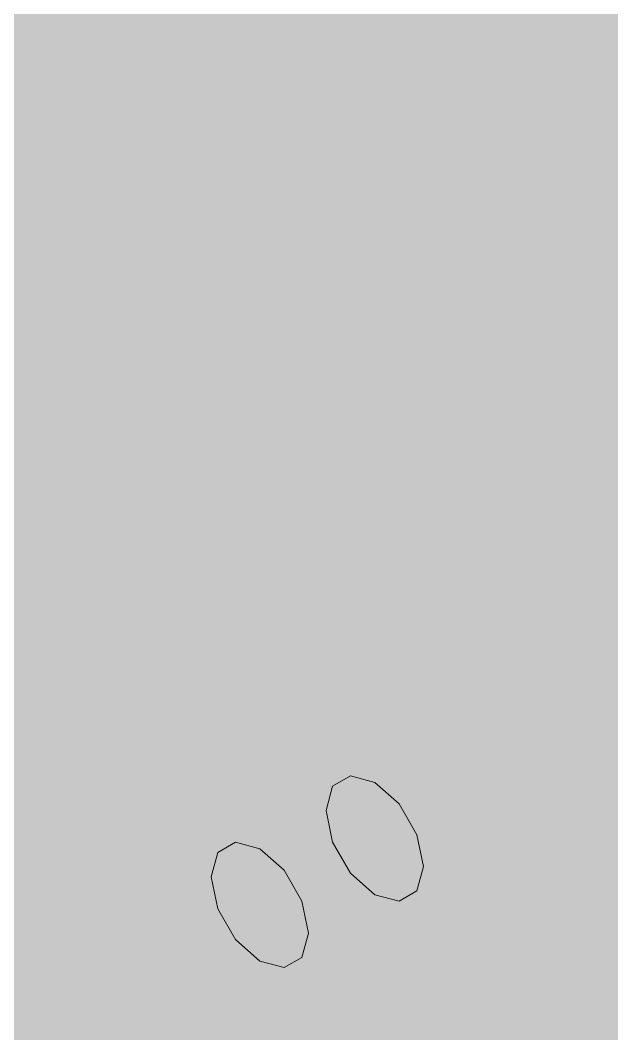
# Model space of a CAD drawing. Header units: metres. Extents: x 349122 to 349453, y 9281252 to 9281971.
# Drawn here: x 349264.3529 to 349264.4866, y 9281653.6829 to 9281653.9119 of the extents above; entities that cross this region are included whole.
import ezdxf

# ---------------------------------------------------------------- set-up
doc = ezdxf.new("R2010")
doc.units = ezdxf.units.M
doc.header["$LTSCALE"] = 0.25
doc.layers.add('ISO-3D', color=7, linetype='CONTINUOUS', lineweight=13)
doc.layers.add('ISO-3D-ARISTAS', color=250, linetype='CONTINUOUS', lineweight=13)

msp = doc.modelspace()

# ---------------------------------------------------------------- linework, layer by layer
at = {"layer": 'ISO-3D', "true_color": 0x8e8d88}
for points in [[(349264.37602, 9281653.91629), (349264.36309, 9281653.90883), (349264.37602, 9281653.93093), (349264.36309, 9281653.92346)], [(349264.40187, 9281653.91659), (349264.38895, 9281653.90912), (349264.40187, 9281653.93122), (349264.38895, 9281653.92376)], [(349264.42773, 9281653.91688), (349264.4148, 9281653.90941), (349264.42773, 9281653.93151), (349264.4148, 9281653.92405)], [(349264.45358, 9281653.91717), (349264.44066, 9281653.90971), (349264.45358, 9281653.9318), (349264.44066, 9281653.92434)], [(349264.47944, 9281653.91746), (349264.46651, 9281653.91), (349264.47944, 9281653.9321), (349264.46651, 9281653.92463)], [(349264.36309, 9281653.90883), (349264.35017, 9281653.90137), (349264.36309, 9281653.92346), (349264.35017, 9281653.916)], [(349264.38895, 9281653.90912), (349264.37602, 9281653.90166), (349264.38895, 9281653.92376), (349264.37602, 9281653.91629)], [(349264.4148, 9281653.90941), (349264.40187, 9281653.90195), (349264.4148, 9281653.92405), (349264.40187, 9281653.91659)], [(349264.44066, 9281653.90971), (349264.42773, 9281653.90224), (349264.44066, 9281653.92434), (349264.42773, 9281653.91688)], [(349264.46651, 9281653.91), (349264.45358, 9281653.90254), (349264.46651, 9281653.92463), (349264.45358, 9281653.91717)], [(349264.49236, 9281653.91029), (349264.47944, 9281653.90283), (349264.49236, 9281653.92493), (349264.47944, 9281653.91746)], [(349264.40187, 9281653.90195), (349264.38895, 9281653.89449), (349264.40187, 9281653.91659), (349264.38895, 9281653.90912)], [(349264.42773, 9281653.90224), (349264.4148, 9281653.89478), (349264.42773, 9281653.91688), (349264.4148, 9281653.90941)], [(349264.45358, 9281653.90254), (349264.44066, 9281653.89507), (349264.45358, 9281653.91717), (349264.44066, 9281653.90971)], [(349264.47944, 9281653.90283), (349264.46651, 9281653.89537), (349264.47944, 9281653.91746), (349264.46651, 9281653.91)], [(349264.37602, 9281653.90166), (349264.36309, 9281653.8942), (349264.37602, 9281653.91629), (349264.36309, 9281653.90883)], [(349264.44066, 9281653.89507), (349264.42773, 9281653.88761), (349264.44066, 9281653.90971), (349264.42773, 9281653.90224)], [(349264.46651, 9281653.89537), (349264.45358, 9281653.8879), (349264.46651, 9281653.91), (349264.45358, 9281653.90254)], [(349264.49236, 9281653.89566), (349264.47944, 9281653.8882), (349264.49236, 9281653.91029), (349264.47944, 9281653.90283)], [(349264.36309, 9281653.8942), (349264.35017, 9281653.88673), (349264.36309, 9281653.90883), (349264.35017, 9281653.90137)], [(349264.38895, 9281653.89449), (349264.37602, 9281653.88702), (349264.38895, 9281653.90912), (349264.37602, 9281653.90166)], [(349264.4148, 9281653.89478), (349264.40187, 9281653.88732), (349264.4148, 9281653.90941), (349264.40187, 9281653.90195)], [(349264.47944, 9281653.8882), (349264.46651, 9281653.88073), (349264.47944, 9281653.90283), (349264.46651, 9281653.89537)], [(349264.37602, 9281653.88702), (349264.36309, 9281653.87956), (349264.37602, 9281653.90166), (349264.36309, 9281653.8942)], [(349264.40187, 9281653.88732), (349264.38895, 9281653.87985), (349264.40187, 9281653.90195), (349264.38895, 9281653.89449)], [(349264.42773, 9281653.88761), (349264.4148, 9281653.88015), (349264.42773, 9281653.90224), (349264.4148, 9281653.89478)], [(349264.45358, 9281653.8879), (349264.44066, 9281653.88044), (349264.45358, 9281653.90254), (349264.44066, 9281653.89507)], [(349264.36309, 9281653.87956), (349264.35017, 9281653.8721), (349264.36309, 9281653.8942), (349264.35017, 9281653.88673)], [(349264.38895, 9281653.87985), (349264.37602, 9281653.87239), (349264.38895, 9281653.89449), (349264.37602, 9281653.88702)], [(349264.4148, 9281653.88015), (349264.40187, 9281653.87268), (349264.4148, 9281653.89478), (349264.40187, 9281653.88732)], [(349264.44066, 9281653.88044), (349264.42773, 9281653.87298), (349264.44066, 9281653.89507), (349264.42773, 9281653.88761)], [(349264.46651, 9281653.88073), (349264.45358, 9281653.87327), (349264.46651, 9281653.89537), (349264.45358, 9281653.8879)], [(349264.49236, 9281653.88102), (349264.47944, 9281653.87356), (349264.49236, 9281653.89566), (349264.47944, 9281653.8882)], [(349264.37602, 9281653.87239), (349264.36309, 9281653.86493), (349264.37602, 9281653.88702), (349264.36309, 9281653.87956)], [(349264.40187, 9281653.87268), (349264.38895, 9281653.86522), (349264.40187, 9281653.88732), (349264.38895, 9281653.87985)], [(349264.42773, 9281653.87298), (349264.4148, 9281653.86551), (349264.42773, 9281653.88761), (349264.4148, 9281653.88015)], [(349264.45358, 9281653.87327), (349264.44066, 9281653.8658), (349264.45358, 9281653.8879), (349264.44066, 9281653.88044)], [(349264.47944, 9281653.87356), (349264.46651, 9281653.8661), (349264.47944, 9281653.8882), (349264.46651, 9281653.88073)], [(349264.38895, 9281653.86522), (349264.37602, 9281653.85776), (349264.38895, 9281653.87985), (349264.37602, 9281653.87239)], [(349264.4148, 9281653.86551), (349264.40187, 9281653.85805), (349264.4148, 9281653.88015), (349264.40187, 9281653.87268)], [(349264.44066, 9281653.8658), (349264.42773, 9281653.85834), (349264.44066, 9281653.88044), (349264.42773, 9281653.87298)], [(349264.46651, 9281653.8661), (349264.45358, 9281653.85863), (349264.46651, 9281653.88073), (349264.45358, 9281653.87327)], [(349264.49236, 9281653.86639), (349264.47944, 9281653.85893), (349264.49236, 9281653.88102), (349264.47944, 9281653.87356)], [(349264.36309, 9281653.86493), (349264.35017, 9281653.85746), (349264.36309, 9281653.87956), (349264.35017, 9281653.8721)], [(349264.42773, 9281653.85834), (349264.4148, 9281653.85088), (349264.42773, 9281653.87298), (349264.4148, 9281653.86551)], [(349264.45358, 9281653.85863), (349264.44066, 9281653.85117), (349264.45358, 9281653.87327), (349264.44066, 9281653.8658)], [(349264.47944, 9281653.85893), (349264.46651, 9281653.85146), (349264.47944, 9281653.87356), (349264.46651, 9281653.8661)], [(349264.37602, 9281653.85776), (349264.36309, 9281653.85029), (349264.37602, 9281653.87239), (349264.36309, 9281653.86493)], [(349264.40187, 9281653.85805), (349264.38895, 9281653.85059), (349264.40187, 9281653.87268), (349264.38895, 9281653.86522)], [(349264.46651, 9281653.85146), (349264.45358, 9281653.844), (349264.46651, 9281653.8661), (349264.45358, 9281653.85863)], [(349264.49236, 9281653.85176), (349264.47944, 9281653.84429), (349264.49236, 9281653.86639), (349264.47944, 9281653.85893)], [(349264.36309, 9281653.85029), (349264.35017, 9281653.84283), (349264.36309, 9281653.86493), (349264.35017, 9281653.85746)], [(349264.38895, 9281653.85059), (349264.37602, 9281653.84312), (349264.38895, 9281653.86522), (349264.37602, 9281653.85776)], [(349264.4148, 9281653.85088), (349264.40187, 9281653.84341), (349264.4148, 9281653.86551), (349264.40187, 9281653.85805)], [(349264.44066, 9281653.85117), (349264.42773, 9281653.84371), (349264.44066, 9281653.8658), (349264.42773, 9281653.85834)], [(349264.37602, 9281653.84312), (349264.36309, 9281653.83566), (349264.37602, 9281653.85776), (349264.36309, 9281653.85029)], [(349264.40187, 9281653.84341), (349264.38895, 9281653.83595), (349264.40187, 9281653.85805), (349264.38895, 9281653.85059)], [(349264.42773, 9281653.84371), (349264.4148, 9281653.83624), (349264.42773, 9281653.85834), (349264.4148, 9281653.85088)], [(349264.45358, 9281653.844), (349264.44066, 9281653.83654), (349264.45358, 9281653.85863), (349264.44066, 9281653.85117)], [(349264.47944, 9281653.84429), (349264.46651, 9281653.83683), (349264.47944, 9281653.85893), (349264.46651, 9281653.85146)], [(349264.36309, 9281653.83566), (349264.35017, 9281653.8282), (349264.36309, 9281653.85029), (349264.35017, 9281653.84283)], [(349264.38895, 9281653.83595), (349264.37602, 9281653.82849), (349264.38895, 9281653.85059), (349264.37602, 9281653.84312)], [(349264.4148, 9281653.83624), (349264.40187, 9281653.82878), (349264.4148, 9281653.85088), (349264.40187, 9281653.84341)], [(349264.44066, 9281653.83654), (349264.42773, 9281653.82907), (349264.44066, 9281653.85117), (349264.42773, 9281653.84371)], [(349264.46651, 9281653.83683), (349264.45358, 9281653.82937), (349264.46651, 9281653.85146), (349264.45358, 9281653.844)], [(349264.49236, 9281653.83712), (349264.47944, 9281653.82966), (349264.49236, 9281653.85176), (349264.47944, 9281653.84429)], [(349264.37602, 9281653.82849), (349264.36309, 9281653.82102), (349264.37602, 9281653.84312), (349264.36309, 9281653.83566)], [(349264.40187, 9281653.82878), (349264.38895, 9281653.82132), (349264.40187, 9281653.84341), (349264.38895, 9281653.83595)], [(349264.42773, 9281653.82907), (349264.4148, 9281653.82161), (349264.42773, 9281653.84371), (349264.4148, 9281653.83624)], [(349264.45358, 9281653.82937), (349264.44066, 9281653.8219), (349264.45358, 9281653.844), (349264.44066, 9281653.83654)], [(349264.47944, 9281653.82966), (349264.46651, 9281653.8222), (349264.47944, 9281653.84429), (349264.46651, 9281653.83683)], [(349264.4148, 9281653.82161), (349264.40187, 9281653.81415), (349264.4148, 9281653.83624), (349264.40187, 9281653.82878)], [(349264.44066, 9281653.8219), (349264.42773, 9281653.81444), (349264.44066, 9281653.83654), (349264.42773, 9281653.82907)], [(349264.46651, 9281653.8222), (349264.45358, 9281653.81473), (349264.46651, 9281653.83683), (349264.45358, 9281653.82937)], [(349264.49236, 9281653.82249), (349264.47944, 9281653.81502), (349264.49236, 9281653.83712), (349264.47944, 9281653.82966)], [(349264.36309, 9281653.82102), (349264.35017, 9281653.81356), (349264.36309, 9281653.83566), (349264.35017, 9281653.8282)], [(349264.38895, 9281653.82132), (349264.37602, 9281653.81385), (349264.38895, 9281653.83595), (349264.37602, 9281653.82849)], [(349264.45358, 9281653.81473), (349264.44066, 9281653.80727), (349264.45358, 9281653.82937), (349264.44066, 9281653.8219)], [(349264.47944, 9281653.81502), (349264.46651, 9281653.80756), (349264.47944, 9281653.82966), (349264.46651, 9281653.8222)], [(349264.37602, 9281653.81385), (349264.36309, 9281653.80639), (349264.37602, 9281653.82849), (349264.36309, 9281653.82102)], [(349264.40187, 9281653.81415), (349264.38895, 9281653.80668), (349264.40187, 9281653.82878), (349264.38895, 9281653.82132)], [(349264.42773, 9281653.81444), (349264.4148, 9281653.80698), (349264.42773, 9281653.82907), (349264.4148, 9281653.82161)], [(349264.49236, 9281653.80785), (349264.47944, 9281653.80039), (349264.49236, 9281653.82249), (349264.47944, 9281653.81502)], [(349264.36309, 9281653.80639), (349264.35017, 9281653.79893), (349264.36309, 9281653.82102), (349264.35017, 9281653.81356)], [(349264.38895, 9281653.80668), (349264.37602, 9281653.79922), (349264.38895, 9281653.82132), (349264.37602, 9281653.81385)], [(349264.4148, 9281653.80698), (349264.40187, 9281653.79951), (349264.4148, 9281653.82161), (349264.40187, 9281653.81415)], [(349264.44066, 9281653.80727), (349264.42773, 9281653.7998), (349264.44066, 9281653.8219), (349264.42773, 9281653.81444)], [(349264.46651, 9281653.80756), (349264.45358, 9281653.8001), (349264.46651, 9281653.8222), (349264.45358, 9281653.81473)], [(349264.37602, 9281653.79922), (349264.36309, 9281653.79176), (349264.37602, 9281653.81385), (349264.36309, 9281653.80639)], [(349264.40187, 9281653.79951), (349264.38895, 9281653.79205), (349264.40187, 9281653.81415), (349264.38895, 9281653.80668)], [(349264.42773, 9281653.7998), (349264.4148, 9281653.79234), (349264.42773, 9281653.81444), (349264.4148, 9281653.80698)], [(349264.45358, 9281653.8001), (349264.44066, 9281653.79263), (349264.45358, 9281653.81473), (349264.44066, 9281653.80727)], [(349264.47944, 9281653.80039), (349264.46651, 9281653.79293), (349264.47944, 9281653.81502), (349264.46651, 9281653.80756)], [(349264.38895, 9281653.79205), (349264.37602, 9281653.78459), (349264.38895, 9281653.80668), (349264.37602, 9281653.79922)], [(349264.4148, 9281653.79234), (349264.40187, 9281653.78488), (349264.4148, 9281653.80698), (349264.40187, 9281653.79951)], [(349264.44066, 9281653.79263), (349264.42773, 9281653.78517), (349264.44066, 9281653.80727), (349264.42773, 9281653.7998)], [(349264.46651, 9281653.79293), (349264.45358, 9281653.78546), (349264.46651, 9281653.80756), (349264.45358, 9281653.8001)], [(349264.49236, 9281653.79322), (349264.47944, 9281653.78576), (349264.49236, 9281653.80785), (349264.47944, 9281653.80039)], [(349264.36309, 9281653.79176), (349264.35017, 9281653.78429), (349264.36309, 9281653.80639), (349264.35017, 9281653.79893)], [(349264.42773, 9281653.78517), (349264.4148, 9281653.77771), (349264.42773, 9281653.7998), (349264.4148, 9281653.79234)], [(349264.45358, 9281653.78546), (349264.44066, 9281653.778), (349264.45358, 9281653.8001), (349264.44066, 9281653.79263)], [(349264.47944, 9281653.78576), (349264.46651, 9281653.77829), (349264.47944, 9281653.80039), (349264.46651, 9281653.79293)], [(349264.37602, 9281653.78459), (349264.36309, 9281653.77712), (349264.37602, 9281653.79922), (349264.36309, 9281653.79176)], [(349264.40187, 9281653.78488), (349264.38895, 9281653.77741), (349264.40187, 9281653.79951), (349264.38895, 9281653.79205)], [(349264.46651, 9281653.77829), (349264.45358, 9281653.77083), (349264.46651, 9281653.79293), (349264.45358, 9281653.78546)], [(349264.49236, 9281653.77859), (349264.47944, 9281653.77112), (349264.49236, 9281653.79322), (349264.47944, 9281653.78576)], [(349264.36309, 9281653.77712), (349264.35017, 9281653.76966), (349264.36309, 9281653.79176), (349264.35017, 9281653.78429)], [(349264.38895, 9281653.77741), (349264.37602, 9281653.76995), (349264.38895, 9281653.79205), (349264.37602, 9281653.78459)], [(349264.4148, 9281653.77771), (349264.40187, 9281653.77024), (349264.4148, 9281653.79234), (349264.40187, 9281653.78488)], [(349264.44066, 9281653.778), (349264.42773, 9281653.77054), (349264.44066, 9281653.79263), (349264.42773, 9281653.78517)], [(349264.37602, 9281653.76995), (349264.36309, 9281653.76249), (349264.37602, 9281653.78459), (349264.36309, 9281653.77712)], [(349264.40187, 9281653.77024), (349264.38895, 9281653.76278), (349264.40187, 9281653.78488), (349264.38895, 9281653.77741)], [(349264.42773, 9281653.77054), (349264.4148, 9281653.76307), (349264.42773, 9281653.78517), (349264.4148, 9281653.77771)], [(349264.45358, 9281653.77083), (349264.44066, 9281653.76337), (349264.45358, 9281653.78546), (349264.44066, 9281653.778)], [(349264.47944, 9281653.77112), (349264.46651, 9281653.76366), (349264.47944, 9281653.78576), (349264.46651, 9281653.77829)], [(349264.36309, 9281653.76249), (349264.35017, 9281653.75502), (349264.36309, 9281653.77712), (349264.35017, 9281653.76966)], [(349264.38895, 9281653.76278), (349264.37602, 9281653.75532), (349264.38895, 9281653.77741), (349264.37602, 9281653.76995)], [(349264.4148, 9281653.76307), (349264.40187, 9281653.75561), (349264.4148, 9281653.77771), (349264.40187, 9281653.77024)], [(349264.44066, 9281653.76337), (349264.42773, 9281653.7559), (349264.44066, 9281653.778), (349264.42773, 9281653.77054)], [(349264.46651, 9281653.76366), (349264.45358, 9281653.7562), (349264.46651, 9281653.77829), (349264.45358, 9281653.77083)], [(349264.49236, 9281653.76395), (349264.47944, 9281653.75649), (349264.49236, 9281653.77859), (349264.47944, 9281653.77112)], [(349264.37602, 9281653.75532), (349264.36309, 9281653.74785), (349264.37602, 9281653.76995), (349264.36309, 9281653.76249)], [(349264.40187, 9281653.75561), (349264.38895, 9281653.74815), (349264.40187, 9281653.77024), (349264.38895, 9281653.76278)], [(349264.42773, 9281653.7559), (349264.4148, 9281653.74844), (349264.42773, 9281653.77054), (349264.4148, 9281653.76307)], [(349264.45358, 9281653.7562), (349264.44066, 9281653.74873), (349264.45358, 9281653.77083), (349264.44066, 9281653.76337)], [(349264.47944, 9281653.75649), (349264.46651, 9281653.74902), (349264.47944, 9281653.77112), (349264.46651, 9281653.76366)], [(349264.4148, 9281653.74844), (349264.40187, 9281653.74098), (349264.4148, 9281653.76307), (349264.40187, 9281653.75561)], [(349264.44066, 9281653.74873), (349264.42773, 9281653.74127), (349264.44066, 9281653.76337), (349264.42773, 9281653.7559)], [(349264.46651, 9281653.74902), (349264.45358, 9281653.74156), (349264.46651, 9281653.76366), (349264.45358, 9281653.7562)], [(349264.49236, 9281653.74932), (349264.47944, 9281653.74185), (349264.49236, 9281653.76395), (349264.47944, 9281653.75649)], [(349264.36309, 9281653.74785), (349264.35017, 9281653.74039), (349264.36309, 9281653.76249), (349264.35017, 9281653.75502)], [(349264.38895, 9281653.74815), (349264.37602, 9281653.74068), (349264.38895, 9281653.76278), (349264.37602, 9281653.75532)], [(349264.45358, 9281653.74156), (349264.44066, 9281653.7341), (349264.45358, 9281653.7562), (349264.44066, 9281653.74873)], [(349264.47944, 9281653.74185), (349264.46651, 9281653.73439), (349264.47944, 9281653.75649), (349264.46651, 9281653.74902)], [(349264.37602, 9281653.74068), (349264.36309, 9281653.73322), (349264.37602, 9281653.75532), (349264.36309, 9281653.74785)], [(349264.40187, 9281653.74098), (349264.38895, 9281653.73351), (349264.40187, 9281653.75561), (349264.38895, 9281653.74815)], [(349264.42773, 9281653.74127), (349264.4148, 9281653.7338), (349264.42773, 9281653.7559), (349264.4148, 9281653.74844)], [(349264.49236, 9281653.73468), (349264.47944, 9281653.72722), (349264.49236, 9281653.74932), (349264.47944, 9281653.74185)], [(349264.36309, 9281653.73322), (349264.35017, 9281653.72576), (349264.36309, 9281653.74785), (349264.35017, 9281653.74039)], [(349264.38895, 9281653.73351), (349264.37602, 9281653.72605), (349264.38895, 9281653.74815), (349264.37602, 9281653.74068)], [(349264.4148, 9281653.7338), (349264.40187, 9281653.72634), (349264.4148, 9281653.74844), (349264.40187, 9281653.74098)], [(349264.44066, 9281653.7341), (349264.42773, 9281653.72663), (349264.44066, 9281653.74873), (349264.42773, 9281653.74127)], [(349264.46651, 9281653.73439), (349264.45358, 9281653.72693), (349264.46651, 9281653.74902), (349264.45358, 9281653.74156)], [(349264.37602, 9281653.72605), (349264.36309, 9281653.71859), (349264.37602, 9281653.74068), (349264.36309, 9281653.73322)], [(349264.40187, 9281653.72634), (349264.38895, 9281653.71888), (349264.40187, 9281653.74098), (349264.38895, 9281653.73351)], [(349264.42773, 9281653.72663), (349264.4148, 9281653.71917), (349264.42773, 9281653.74127), (349264.4148, 9281653.7338)], [(349264.45358, 9281653.72693), (349264.44066, 9281653.71946), (349264.45358, 9281653.74156), (349264.44066, 9281653.7341)], [(349264.47944, 9281653.72722), (349264.46651, 9281653.71976), (349264.47944, 9281653.74185), (349264.46651, 9281653.73439)], [(349264.36309, 9281653.71859), (349264.35017, 9281653.71112), (349264.36309, 9281653.73322), (349264.35017, 9281653.72576)], [(349264.38895, 9281653.71888), (349264.37602, 9281653.71141), (349264.38895, 9281653.73351), (349264.37602, 9281653.72605)], [(349264.4148, 9281653.71917), (349264.40187, 9281653.71171), (349264.4148, 9281653.7338), (349264.40187, 9281653.72634)], [(349264.44066, 9281653.71946), (349264.42773, 9281653.712), (349264.44066, 9281653.7341), (349264.42773, 9281653.72663)], [(349264.46651, 9281653.71976), (349264.45358, 9281653.71229), (349264.46651, 9281653.73439), (349264.45358, 9281653.72693)], [(349264.49236, 9281653.72005), (349264.47944, 9281653.71259), (349264.49236, 9281653.73468), (349264.47944, 9281653.72722)], [(349264.40187, 9281653.71171), (349264.38895, 9281653.70424), (349264.40187, 9281653.72634), (349264.38895, 9281653.71888)], [(349264.42773, 9281653.712), (349264.4148, 9281653.70454), (349264.42773, 9281653.72663), (349264.4148, 9281653.71917)], [(349264.45358, 9281653.71229), (349264.44066, 9281653.70483), (349264.45358, 9281653.72693), (349264.44066, 9281653.71946)], [(349264.47944, 9281653.71259), (349264.46651, 9281653.70512), (349264.47944, 9281653.72722), (349264.46651, 9281653.71976)], [(349264.37602, 9281653.71141), (349264.36309, 9281653.70395), (349264.37602, 9281653.72605), (349264.36309, 9281653.71859)], [(349264.44066, 9281653.70483), (349264.42773, 9281653.69737), (349264.44066, 9281653.71946), (349264.42773, 9281653.712)], [(349264.46651, 9281653.70512), (349264.45358, 9281653.69766), (349264.46651, 9281653.71976), (349264.45358, 9281653.71229)], [(349264.49236, 9281653.70541), (349264.47944, 9281653.69795), (349264.49236, 9281653.72005), (349264.47944, 9281653.71259)], [(349264.36309, 9281653.70395), (349264.35017, 9281653.69649), (349264.36309, 9281653.71859), (349264.35017, 9281653.71112)], [(349264.38895, 9281653.70424), (349264.37602, 9281653.69678), (349264.38895, 9281653.71888), (349264.37602, 9281653.71141)], [(349264.4148, 9281653.70454), (349264.40187, 9281653.69707), (349264.4148, 9281653.71917), (349264.40187, 9281653.71171)], [(349264.47944, 9281653.69795), (349264.46651, 9281653.69049), (349264.47944, 9281653.71259), (349264.46651, 9281653.70512)], [(349264.37602, 9281653.69678), (349264.36309, 9281653.68932), (349264.37602, 9281653.71141), (349264.36309, 9281653.70395)], [(349264.40187, 9281653.69707), (349264.38895, 9281653.68961), (349264.40187, 9281653.71171), (349264.38895, 9281653.70424)], [(349264.42773, 9281653.69737), (349264.4148, 9281653.6899), (349264.42773, 9281653.712), (349264.4148, 9281653.70454)], [(349264.45358, 9281653.69766), (349264.44066, 9281653.6902), (349264.45358, 9281653.71229), (349264.44066, 9281653.70483)], [(349264.36309, 9281653.68932), (349264.35017, 9281653.68185), (349264.36309, 9281653.70395), (349264.35017, 9281653.69649)], [(349264.38895, 9281653.68961), (349264.37602, 9281653.68215), (349264.38895, 9281653.70424), (349264.37602, 9281653.69678)], [(349264.4148, 9281653.6899), (349264.40187, 9281653.68244), (349264.4148, 9281653.70454), (349264.40187, 9281653.69707)], [(349264.44066, 9281653.6902), (349264.42773, 9281653.68273), (349264.44066, 9281653.70483), (349264.42773, 9281653.69737)], [(349264.46651, 9281653.69049), (349264.45358, 9281653.68302), (349264.46651, 9281653.70512), (349264.45358, 9281653.69766)], [(349264.49236, 9281653.69078), (349264.47944, 9281653.68332), (349264.49236, 9281653.70541), (349264.47944, 9281653.69795)], [(349264.37602, 9281653.68215), (349264.36309, 9281653.67468), (349264.37602, 9281653.69678), (349264.36309, 9281653.68932)], [(349264.40187, 9281653.68244), (349264.38895, 9281653.67498), (349264.40187, 9281653.69707), (349264.38895, 9281653.68961)], [(349264.42773, 9281653.68273), (349264.4148, 9281653.67527), (349264.42773, 9281653.69737), (349264.4148, 9281653.6899)], [(349264.45358, 9281653.68302), (349264.44066, 9281653.67556), (349264.45358, 9281653.69766), (349264.44066, 9281653.6902)], [(349264.47944, 9281653.68332), (349264.46651, 9281653.67585), (349264.47944, 9281653.69795), (349264.46651, 9281653.69049)], [(349264.4148, 9281653.67527), (349264.40187, 9281653.6678), (349264.4148, 9281653.6899), (349264.40187, 9281653.68244)], [(349264.44066, 9281653.67556), (349264.42773, 9281653.6681), (349264.44066, 9281653.6902), (349264.42773, 9281653.68273)], [(349264.46651, 9281653.67585), (349264.45358, 9281653.66839), (349264.46651, 9281653.69049), (349264.45358, 9281653.68302)], [(349264.49236, 9281653.67615), (349264.47944, 9281653.66868), (349264.49236, 9281653.69078), (349264.47944, 9281653.68332)], [(349264.36309, 9281653.67468), (349264.35017, 9281653.66722), (349264.36309, 9281653.68932), (349264.35017, 9281653.68185)], [(349264.38895, 9281653.67498), (349264.37602, 9281653.66751), (349264.38895, 9281653.68961), (349264.37602, 9281653.68215)], [(349264.45358, 9281653.66839), (349264.44066, 9281653.66093), (349264.45358, 9281653.68302), (349264.44066, 9281653.67556)], [(349264.47944, 9281653.66868), (349264.46651, 9281653.66122), (349264.47944, 9281653.68332), (349264.46651, 9281653.67585)]]:
    msp.add_solid(points, dxfattribs=at)
at = {"layer": 'ISO-3D', "true_color": 0xb7aa8e}
for points in [[(349264.34517, 9281653.912), (349264.35754, 9281653.90486), (349264.34517, 9281653.92629), (349264.35754, 9281653.91914)], [(349264.36991, 9281653.912), (349264.38228, 9281653.90486), (349264.36991, 9281653.92629), (349264.38228, 9281653.91914)], [(349264.39466, 9281653.912), (349264.40703, 9281653.90486), (349264.39466, 9281653.92629), (349264.40703, 9281653.91914)], [(349264.4194, 9281653.912), (349264.43177, 9281653.90486), (349264.4194, 9281653.92629), (349264.43177, 9281653.91914)], [(349264.44414, 9281653.912), (349264.45652, 9281653.90486), (349264.44414, 9281653.92629), (349264.45652, 9281653.91914)], [(349264.46889, 9281653.912), (349264.48126, 9281653.90486), (349264.46889, 9281653.92629), (349264.48126, 9281653.91914)], [(349264.35754, 9281653.90486), (349264.36991, 9281653.89771), (349264.35754, 9281653.91914), (349264.36991, 9281653.912)], [(349264.38228, 9281653.90486), (349264.39466, 9281653.89771), (349264.38228, 9281653.91914), (349264.39466, 9281653.912)], [(349264.40703, 9281653.90486), (349264.4194, 9281653.89771), (349264.40703, 9281653.91914), (349264.4194, 9281653.912)], [(349264.43177, 9281653.90486), (349264.44414, 9281653.89771), (349264.43177, 9281653.91914), (349264.44414, 9281653.912)], [(349264.45652, 9281653.90486), (349264.46889, 9281653.89771), (349264.45652, 9281653.91914), (349264.46889, 9281653.912)], [(349264.48126, 9281653.90486), (349264.49363, 9281653.89771), (349264.48126, 9281653.91914), (349264.49363, 9281653.912)], [(349264.34517, 9281653.89771), (349264.35754, 9281653.89057), (349264.34517, 9281653.912), (349264.35754, 9281653.90486)], [(349264.36991, 9281653.89771), (349264.38228, 9281653.89057), (349264.36991, 9281653.912), (349264.38228, 9281653.90486)], [(349264.39466, 9281653.89771), (349264.40703, 9281653.89057), (349264.39466, 9281653.912), (349264.40703, 9281653.90486)], [(349264.4194, 9281653.89771), (349264.43177, 9281653.89057), (349264.4194, 9281653.912), (349264.43177, 9281653.90486)], [(349264.44414, 9281653.89771), (349264.45652, 9281653.89057), (349264.44414, 9281653.912), (349264.45652, 9281653.90486)], [(349264.46889, 9281653.89771), (349264.48126, 9281653.89057), (349264.46889, 9281653.912), (349264.48126, 9281653.90486)], [(349264.35754, 9281653.89057), (349264.36991, 9281653.88343), (349264.35754, 9281653.90486), (349264.36991, 9281653.89771)], [(349264.38228, 9281653.89057), (349264.39466, 9281653.88343), (349264.38228, 9281653.90486), (349264.39466, 9281653.89771)], [(349264.40703, 9281653.89057), (349264.4194, 9281653.88343), (349264.40703, 9281653.90486), (349264.4194, 9281653.89771)], [(349264.43177, 9281653.89057), (349264.44414, 9281653.88343), (349264.43177, 9281653.90486), (349264.44414, 9281653.89771)], [(349264.45652, 9281653.89057), (349264.46889, 9281653.88343), (349264.45652, 9281653.90486), (349264.46889, 9281653.89771)], [(349264.48126, 9281653.89057), (349264.49363, 9281653.88343), (349264.48126, 9281653.90486), (349264.49363, 9281653.89771)], [(349264.34517, 9281653.88438), (349264.35754, 9281653.87724), (349264.34517, 9281653.89771), (349264.35754, 9281653.89057)], [(349264.36991, 9281653.88343), (349264.38228, 9281653.87629), (349264.36991, 9281653.89771), (349264.38228, 9281653.89057)], [(349264.39466, 9281653.88343), (349264.40703, 9281653.87629), (349264.39466, 9281653.89771), (349264.40703, 9281653.89057)], [(349264.4194, 9281653.88343), (349264.43177, 9281653.87629), (349264.4194, 9281653.89771), (349264.43177, 9281653.89057)], [(349264.44414, 9281653.88343), (349264.45652, 9281653.87629), (349264.44414, 9281653.89771), (349264.45652, 9281653.89057)], [(349264.46889, 9281653.88343), (349264.48126, 9281653.87629), (349264.46889, 9281653.89771), (349264.48126, 9281653.89057)], [(349264.35754, 9281653.87724), (349264.36991, 9281653.8701), (349264.35754, 9281653.89057), (349264.36991, 9281653.88343)], [(349264.38228, 9281653.87629), (349264.39466, 9281653.86914), (349264.38228, 9281653.89057), (349264.39466, 9281653.88343)], [(349264.40703, 9281653.87629), (349264.4194, 9281653.86914), (349264.40703, 9281653.89057), (349264.4194, 9281653.88343)], [(349264.43177, 9281653.87629), (349264.44414, 9281653.86914), (349264.43177, 9281653.89057), (349264.44414, 9281653.88343)], [(349264.45652, 9281653.87629), (349264.46889, 9281653.86914), (349264.45652, 9281653.89057), (349264.46889, 9281653.88343)], [(349264.48126, 9281653.87629), (349264.49363, 9281653.86914), (349264.48126, 9281653.89057), (349264.49363, 9281653.88343)], [(349264.34517, 9281653.87105), (349264.35754, 9281653.8639), (349264.34517, 9281653.88438), (349264.35754, 9281653.87724)], [(349264.36991, 9281653.8701), (349264.38228, 9281653.86295), (349264.36991, 9281653.88343), (349264.38228, 9281653.87629)], [(349264.39466, 9281653.86914), (349264.40703, 9281653.862), (349264.39466, 9281653.88343), (349264.40703, 9281653.87629)], [(349264.4194, 9281653.86914), (349264.43177, 9281653.862), (349264.4194, 9281653.88343), (349264.43177, 9281653.87629)], [(349264.44414, 9281653.86914), (349264.45652, 9281653.862), (349264.44414, 9281653.88343), (349264.45652, 9281653.87629)], [(349264.46889, 9281653.86914), (349264.48126, 9281653.862), (349264.46889, 9281653.88343), (349264.48126, 9281653.87629)], [(349264.35754, 9281653.8639), (349264.36991, 9281653.85676), (349264.35754, 9281653.87724), (349264.36991, 9281653.8701)], [(349264.38228, 9281653.86295), (349264.39466, 9281653.85581), (349264.38228, 9281653.87629), (349264.39466, 9281653.86914)], [(349264.40703, 9281653.862), (349264.4194, 9281653.85486), (349264.40703, 9281653.87629), (349264.4194, 9281653.86914)], [(349264.43177, 9281653.862), (349264.44414, 9281653.85486), (349264.43177, 9281653.87629), (349264.44414, 9281653.86914)], [(349264.45652, 9281653.862), (349264.46889, 9281653.85486), (349264.45652, 9281653.87629), (349264.46889, 9281653.86914)], [(349264.48126, 9281653.862), (349264.49363, 9281653.85486), (349264.48126, 9281653.87629), (349264.49363, 9281653.86914)], [(349264.34517, 9281653.85771), (349264.35754, 9281653.85057), (349264.34517, 9281653.87105), (349264.35754, 9281653.8639)], [(349264.36991, 9281653.85676), (349264.38228, 9281653.84962), (349264.36991, 9281653.8701), (349264.38228, 9281653.86295)], [(349264.39466, 9281653.85581), (349264.40703, 9281653.84867), (349264.39466, 9281653.86914), (349264.40703, 9281653.862)], [(349264.4194, 9281653.85486), (349264.43177, 9281653.84771), (349264.4194, 9281653.86914), (349264.43177, 9281653.862)], [(349264.44414, 9281653.85486), (349264.45652, 9281653.84771), (349264.44414, 9281653.86914), (349264.45652, 9281653.862)], [(349264.46889, 9281653.85486), (349264.48126, 9281653.84771), (349264.46889, 9281653.86914), (349264.48126, 9281653.862)], [(349264.35754, 9281653.85057), (349264.36991, 9281653.84343), (349264.35754, 9281653.8639), (349264.36991, 9281653.85676)], [(349264.38228, 9281653.84962), (349264.39466, 9281653.84248), (349264.38228, 9281653.86295), (349264.39466, 9281653.85581)], [(349264.40703, 9281653.84867), (349264.4194, 9281653.84152), (349264.40703, 9281653.862), (349264.4194, 9281653.85486)], [(349264.43177, 9281653.84771), (349264.44414, 9281653.84057), (349264.43177, 9281653.862), (349264.44414, 9281653.85486)], [(349264.45652, 9281653.84771), (349264.46889, 9281653.84057), (349264.45652, 9281653.862), (349264.46889, 9281653.85486)], [(349264.48126, 9281653.84771), (349264.49363, 9281653.84057), (349264.48126, 9281653.862), (349264.49363, 9281653.85486)], [(349264.34517, 9281653.84308), (349264.35754, 9281653.83594), (349264.34517, 9281653.85771), (349264.35754, 9281653.85057)], [(349264.36991, 9281653.84343), (349264.38228, 9281653.83629), (349264.36991, 9281653.85676), (349264.38228, 9281653.84962)], [(349264.39466, 9281653.84248), (349264.40703, 9281653.83533), (349264.39466, 9281653.85581), (349264.40703, 9281653.84867)], [(349264.4194, 9281653.84152), (349264.43177, 9281653.83438), (349264.4194, 9281653.85486), (349264.43177, 9281653.84771)], [(349264.44414, 9281653.84057), (349264.45652, 9281653.83343), (349264.44414, 9281653.85486), (349264.45652, 9281653.84771)], [(349264.46889, 9281653.84057), (349264.48126, 9281653.83343), (349264.46889, 9281653.85486), (349264.48126, 9281653.84771)], [(349264.35754, 9281653.83594), (349264.36991, 9281653.82879), (349264.35754, 9281653.85057), (349264.36991, 9281653.84343)], [(349264.38228, 9281653.83629), (349264.39466, 9281653.82914), (349264.38228, 9281653.84962), (349264.39466, 9281653.84248)], [(349264.40703, 9281653.83533), (349264.4194, 9281653.82819), (349264.40703, 9281653.84867), (349264.4194, 9281653.84152)], [(349264.43177, 9281653.83438), (349264.44414, 9281653.82724), (349264.43177, 9281653.84771), (349264.44414, 9281653.84057)], [(349264.45652, 9281653.83343), (349264.46889, 9281653.82629), (349264.45652, 9281653.84771), (349264.46889, 9281653.84057)], [(349264.48126, 9281653.83343), (349264.49363, 9281653.82629), (349264.48126, 9281653.84771), (349264.49363, 9281653.84057)], [(349264.34517, 9281653.82845), (349264.35754, 9281653.8213), (349264.34517, 9281653.84308), (349264.35754, 9281653.83594)], [(349264.36991, 9281653.82879), (349264.38228, 9281653.82165), (349264.36991, 9281653.84343), (349264.38228, 9281653.83629)], [(349264.39466, 9281653.82914), (349264.40703, 9281653.822), (349264.39466, 9281653.84248), (349264.40703, 9281653.83533)], [(349264.4194, 9281653.82819), (349264.43177, 9281653.82105), (349264.4194, 9281653.84152), (349264.43177, 9281653.83438)], [(349264.44414, 9281653.82724), (349264.45652, 9281653.8201), (349264.44414, 9281653.84057), (349264.45652, 9281653.83343)], [(349264.46889, 9281653.82629), (349264.48126, 9281653.81914), (349264.46889, 9281653.84057), (349264.48126, 9281653.83343)], [(349264.38228, 9281653.82165), (349264.39466, 9281653.81451), (349264.38228, 9281653.83629), (349264.39466, 9281653.82914)], [(349264.35754, 9281653.8213), (349264.36991, 9281653.81416), (349264.35754, 9281653.83594), (349264.36991, 9281653.82879)], [(349264.40703, 9281653.822), (349264.4194, 9281653.81486), (349264.40703, 9281653.83533), (349264.4194, 9281653.82819)], [(349264.43177, 9281653.82105), (349264.44414, 9281653.8139), (349264.43177, 9281653.83438), (349264.44414, 9281653.82724)], [(349264.45652, 9281653.8201), (349264.46889, 9281653.81295), (349264.45652, 9281653.83343), (349264.46889, 9281653.82629)], [(349264.48126, 9281653.81914), (349264.49363, 9281653.812), (349264.48126, 9281653.83343), (349264.49363, 9281653.82629)], [(349264.34517, 9281653.81381), (349264.35754, 9281653.80667), (349264.34517, 9281653.82845), (349264.35754, 9281653.8213)], [(349264.36991, 9281653.81416), (349264.38228, 9281653.80702), (349264.36991, 9281653.82879), (349264.38228, 9281653.82165)], [(349264.39466, 9281653.81451), (349264.40703, 9281653.80737), (349264.39466, 9281653.82914), (349264.40703, 9281653.822)], [(349264.4194, 9281653.81486), (349264.43177, 9281653.80771), (349264.4194, 9281653.82819), (349264.43177, 9281653.82105)], [(349264.44414, 9281653.8139), (349264.45652, 9281653.80676), (349264.44414, 9281653.82724), (349264.45652, 9281653.8201)], [(349264.46889, 9281653.81295), (349264.48126, 9281653.80581), (349264.46889, 9281653.82629), (349264.48126, 9281653.81914)], [(349264.35754, 9281653.80667), (349264.36991, 9281653.79953), (349264.35754, 9281653.8213), (349264.36991, 9281653.81416)], [(349264.38228, 9281653.80702), (349264.39466, 9281653.79987), (349264.38228, 9281653.82165), (349264.39466, 9281653.81451)], [(349264.40703, 9281653.80737), (349264.4194, 9281653.80022), (349264.40703, 9281653.822), (349264.4194, 9281653.81486)], [(349264.43177, 9281653.80771), (349264.44414, 9281653.80057), (349264.43177, 9281653.82105), (349264.44414, 9281653.8139)], [(349264.45652, 9281653.80676), (349264.46889, 9281653.79962), (349264.45652, 9281653.8201), (349264.46889, 9281653.81295)], [(349264.48126, 9281653.80581), (349264.49363, 9281653.79867), (349264.48126, 9281653.81914), (349264.49363, 9281653.812)], [(349264.34517, 9281653.79918), (349264.35754, 9281653.79203), (349264.34517, 9281653.81381), (349264.35754, 9281653.80667)], [(349264.36991, 9281653.79953), (349264.38228, 9281653.79238), (349264.36991, 9281653.81416), (349264.38228, 9281653.80702)], [(349264.39466, 9281653.79987), (349264.40703, 9281653.79273), (349264.39466, 9281653.81451), (349264.40703, 9281653.80737)], [(349264.4194, 9281653.80022), (349264.43177, 9281653.79308), (349264.4194, 9281653.81486), (349264.43177, 9281653.80771)], [(349264.44414, 9281653.80057), (349264.45652, 9281653.79343), (349264.44414, 9281653.8139), (349264.45652, 9281653.80676)], [(349264.46889, 9281653.79962), (349264.48126, 9281653.79248), (349264.46889, 9281653.81295), (349264.48126, 9281653.80581)], [(349264.35754, 9281653.79203), (349264.36991, 9281653.78489), (349264.35754, 9281653.80667), (349264.36991, 9281653.79953)], [(349264.38228, 9281653.79238), (349264.39466, 9281653.78524), (349264.38228, 9281653.80702), (349264.39466, 9281653.79987)], [(349264.40703, 9281653.79273), (349264.4194, 9281653.78559), (349264.40703, 9281653.80737), (349264.4194, 9281653.80022)], [(349264.43177, 9281653.79308), (349264.44414, 9281653.78594), (349264.43177, 9281653.80771), (349264.44414, 9281653.80057)], [(349264.45652, 9281653.79343), (349264.46889, 9281653.78629), (349264.45652, 9281653.80676), (349264.46889, 9281653.79962)], [(349264.48126, 9281653.79248), (349264.49363, 9281653.78533), (349264.48126, 9281653.80581), (349264.49363, 9281653.79867)], [(349264.39466, 9281653.78524), (349264.40703, 9281653.7781), (349264.39466, 9281653.79987), (349264.40703, 9281653.79273)], [(349264.4194, 9281653.78559), (349264.43177, 9281653.77845), (349264.4194, 9281653.80022), (349264.43177, 9281653.79308)], [(349264.44414, 9281653.78594), (349264.45652, 9281653.77879), (349264.44414, 9281653.80057), (349264.45652, 9281653.79343)], [(349264.46889, 9281653.78629), (349264.48126, 9281653.77914), (349264.46889, 9281653.79962), (349264.48126, 9281653.79248)], [(349264.34517, 9281653.78454), (349264.35754, 9281653.7774), (349264.34517, 9281653.79918), (349264.35754, 9281653.79203)], [(349264.36991, 9281653.78489), (349264.38228, 9281653.77775), (349264.36991, 9281653.79953), (349264.38228, 9281653.79238)], [(349264.40703, 9281653.7781), (349264.4194, 9281653.77095), (349264.40703, 9281653.79273), (349264.4194, 9281653.78559)], [(349264.43177, 9281653.77845), (349264.44414, 9281653.7713), (349264.43177, 9281653.79308), (349264.44414, 9281653.78594)], [(349264.45652, 9281653.77879), (349264.46889, 9281653.77165), (349264.45652, 9281653.79343), (349264.46889, 9281653.78629)], [(349264.35754, 9281653.7774), (349264.36991, 9281653.77026), (349264.35754, 9281653.79203), (349264.36991, 9281653.78489)], [(349264.38228, 9281653.77775), (349264.39466, 9281653.77061), (349264.38228, 9281653.79238), (349264.39466, 9281653.78524)], [(349264.48126, 9281653.77914), (349264.49363, 9281653.772), (349264.48126, 9281653.79248), (349264.49363, 9281653.78533)], [(349264.44414, 9281653.7713), (349264.45652, 9281653.76416), (349264.44414, 9281653.78594), (349264.45652, 9281653.77879)], [(349264.46889, 9281653.77165), (349264.48126, 9281653.76451), (349264.46889, 9281653.78629), (349264.48126, 9281653.77914)], [(349264.34517, 9281653.76991), (349264.35754, 9281653.76277), (349264.34517, 9281653.78454), (349264.35754, 9281653.7774)], [(349264.36991, 9281653.77026), (349264.38228, 9281653.76311), (349264.36991, 9281653.78489), (349264.38228, 9281653.77775)], [(349264.39466, 9281653.77061), (349264.40703, 9281653.76346), (349264.39466, 9281653.78524), (349264.40703, 9281653.7781)], [(349264.4194, 9281653.77095), (349264.43177, 9281653.76381), (349264.4194, 9281653.78559), (349264.43177, 9281653.77845)], [(349264.48126, 9281653.76451), (349264.49363, 9281653.75737), (349264.48126, 9281653.77914), (349264.49363, 9281653.772)], [(349264.35754, 9281653.76277), (349264.36991, 9281653.75562), (349264.35754, 9281653.7774), (349264.36991, 9281653.77026)], [(349264.38228, 9281653.76311), (349264.39466, 9281653.75597), (349264.38228, 9281653.77775), (349264.39466, 9281653.77061)], [(349264.40703, 9281653.76346), (349264.4194, 9281653.75632), (349264.40703, 9281653.7781), (349264.4194, 9281653.77095)], [(349264.43177, 9281653.76381), (349264.44414, 9281653.75667), (349264.43177, 9281653.77845), (349264.44414, 9281653.7713)], [(349264.45652, 9281653.76416), (349264.46889, 9281653.75702), (349264.45652, 9281653.77879), (349264.46889, 9281653.77165)], [(349264.34517, 9281653.75528), (349264.35754, 9281653.74813), (349264.34517, 9281653.76991), (349264.35754, 9281653.76277)], [(349264.36991, 9281653.75562), (349264.38228, 9281653.74848), (349264.36991, 9281653.77026), (349264.38228, 9281653.76311)], [(349264.39466, 9281653.75597), (349264.40703, 9281653.74883), (349264.39466, 9281653.77061), (349264.40703, 9281653.76346)], [(349264.4194, 9281653.75632), (349264.43177, 9281653.74918), (349264.4194, 9281653.77095), (349264.43177, 9281653.76381)], [(349264.44414, 9281653.75667), (349264.45652, 9281653.74953), (349264.44414, 9281653.7713), (349264.45652, 9281653.76416)], [(349264.46889, 9281653.75702), (349264.48126, 9281653.74987), (349264.46889, 9281653.77165), (349264.48126, 9281653.76451)], [(349264.38228, 9281653.74848), (349264.39466, 9281653.74134), (349264.38228, 9281653.76311), (349264.39466, 9281653.75597)], [(349264.40703, 9281653.74883), (349264.4194, 9281653.74169), (349264.40703, 9281653.76346), (349264.4194, 9281653.75632)], [(349264.43177, 9281653.74918), (349264.44414, 9281653.74203), (349264.43177, 9281653.76381), (349264.44414, 9281653.75667)], [(349264.45652, 9281653.74953), (349264.46889, 9281653.74238), (349264.45652, 9281653.76416), (349264.46889, 9281653.75702)], [(349264.48126, 9281653.74987), (349264.49363, 9281653.74273), (349264.48126, 9281653.76451), (349264.49363, 9281653.75737)], [(349264.35754, 9281653.74813), (349264.36991, 9281653.74099), (349264.35754, 9281653.76277), (349264.36991, 9281653.75562)], [(349264.4194, 9281653.74169), (349264.43177, 9281653.73454), (349264.4194, 9281653.75632), (349264.43177, 9281653.74918)], [(349264.44414, 9281653.74203), (349264.45652, 9281653.73489), (349264.44414, 9281653.75667), (349264.45652, 9281653.74953)], [(349264.46889, 9281653.74238), (349264.48126, 9281653.73524), (349264.46889, 9281653.75702), (349264.48126, 9281653.74987)], [(349264.34517, 9281653.74064), (349264.35754, 9281653.7335), (349264.34517, 9281653.75528), (349264.35754, 9281653.74813)], [(349264.36991, 9281653.74099), (349264.38228, 9281653.73385), (349264.36991, 9281653.75562), (349264.38228, 9281653.74848)], [(349264.39466, 9281653.74134), (349264.40703, 9281653.7342), (349264.39466, 9281653.75597), (349264.40703, 9281653.74883)], [(349264.43177, 9281653.73454), (349264.44414, 9281653.7274), (349264.43177, 9281653.74918), (349264.44414, 9281653.74203)], [(349264.45652, 9281653.73489), (349264.46889, 9281653.72775), (349264.45652, 9281653.74953), (349264.46889, 9281653.74238)], [(349264.48126, 9281653.73524), (349264.49363, 9281653.7281), (349264.48126, 9281653.74987), (349264.49363, 9281653.74273)], [(349264.35754, 9281653.7335), (349264.36991, 9281653.72636), (349264.35754, 9281653.74813), (349264.36991, 9281653.74099)], [(349264.38228, 9281653.73385), (349264.39466, 9281653.7267), (349264.38228, 9281653.74848), (349264.39466, 9281653.74134)], [(349264.40703, 9281653.7342), (349264.4194, 9281653.72705), (349264.40703, 9281653.74883), (349264.4194, 9281653.74169)], [(349264.46889, 9281653.72775), (349264.48126, 9281653.72061), (349264.46889, 9281653.74238), (349264.48126, 9281653.73524)], [(349264.34517, 9281653.72601), (349264.35754, 9281653.71886), (349264.34517, 9281653.74064), (349264.35754, 9281653.7335)], [(349264.36991, 9281653.72636), (349264.38228, 9281653.71921), (349264.36991, 9281653.74099), (349264.38228, 9281653.73385)], [(349264.39466, 9281653.7267), (349264.40703, 9281653.71956), (349264.39466, 9281653.74134), (349264.40703, 9281653.7342)], [(349264.4194, 9281653.72705), (349264.43177, 9281653.71991), (349264.4194, 9281653.74169), (349264.43177, 9281653.73454)], [(349264.44414, 9281653.7274), (349264.45652, 9281653.72026), (349264.44414, 9281653.74203), (349264.45652, 9281653.73489)], [(349264.35754, 9281653.71886), (349264.36991, 9281653.71172), (349264.35754, 9281653.7335), (349264.36991, 9281653.72636)], [(349264.38228, 9281653.71921), (349264.39466, 9281653.71207), (349264.38228, 9281653.73385), (349264.39466, 9281653.7267)], [(349264.40703, 9281653.71956), (349264.4194, 9281653.71242), (349264.40703, 9281653.7342), (349264.4194, 9281653.72705)], [(349264.43177, 9281653.71991), (349264.44414, 9281653.71277), (349264.43177, 9281653.73454), (349264.44414, 9281653.7274)], [(349264.45652, 9281653.72026), (349264.46889, 9281653.71311), (349264.45652, 9281653.73489), (349264.46889, 9281653.72775)], [(349264.48126, 9281653.72061), (349264.49363, 9281653.71346), (349264.48126, 9281653.73524), (349264.49363, 9281653.7281)], [(349264.36991, 9281653.71172), (349264.38228, 9281653.70458), (349264.36991, 9281653.72636), (349264.38228, 9281653.71921)], [(349264.39466, 9281653.71207), (349264.40703, 9281653.70493), (349264.39466, 9281653.7267), (349264.40703, 9281653.71956)], [(349264.4194, 9281653.71242), (349264.43177, 9281653.70528), (349264.4194, 9281653.72705), (349264.43177, 9281653.71991)], [(349264.44414, 9281653.71277), (349264.45652, 9281653.70562), (349264.44414, 9281653.7274), (349264.45652, 9281653.72026)], [(349264.46889, 9281653.71311), (349264.48126, 9281653.70597), (349264.46889, 9281653.72775), (349264.48126, 9281653.72061)], [(349264.34517, 9281653.71137), (349264.35754, 9281653.70423), (349264.34517, 9281653.72601), (349264.35754, 9281653.71886)], [(349264.40703, 9281653.70493), (349264.4194, 9281653.69778), (349264.40703, 9281653.71956), (349264.4194, 9281653.71242)], [(349264.43177, 9281653.70528), (349264.44414, 9281653.69813), (349264.43177, 9281653.71991), (349264.44414, 9281653.71277)], [(349264.45652, 9281653.70562), (349264.46889, 9281653.69848), (349264.45652, 9281653.72026), (349264.46889, 9281653.71311)], [(349264.48126, 9281653.70597), (349264.49363, 9281653.69883), (349264.48126, 9281653.72061), (349264.49363, 9281653.71346)], [(349264.35754, 9281653.70423), (349264.36991, 9281653.69709), (349264.35754, 9281653.71886), (349264.36991, 9281653.71172)], [(349264.38228, 9281653.70458), (349264.39466, 9281653.69744), (349264.38228, 9281653.71921), (349264.39466, 9281653.71207)], [(349264.44414, 9281653.69813), (349264.45652, 9281653.69099), (349264.44414, 9281653.71277), (349264.45652, 9281653.70562)], [(349264.46889, 9281653.69848), (349264.48126, 9281653.69134), (349264.46889, 9281653.71311), (349264.48126, 9281653.70597)], [(349264.34517, 9281653.69674), (349264.35754, 9281653.6896), (349264.34517, 9281653.71137), (349264.35754, 9281653.70423)], [(349264.36991, 9281653.69709), (349264.38228, 9281653.68994), (349264.36991, 9281653.71172), (349264.38228, 9281653.70458)], [(349264.39466, 9281653.69744), (349264.40703, 9281653.69029), (349264.39466, 9281653.71207), (349264.40703, 9281653.70493)], [(349264.4194, 9281653.69778), (349264.43177, 9281653.69064), (349264.4194, 9281653.71242), (349264.43177, 9281653.70528)], [(349264.48126, 9281653.69134), (349264.49363, 9281653.6842), (349264.48126, 9281653.70597), (349264.49363, 9281653.69883)], [(349264.35754, 9281653.6896), (349264.36991, 9281653.68245), (349264.35754, 9281653.70423), (349264.36991, 9281653.69709)], [(349264.38228, 9281653.68994), (349264.39466, 9281653.6828), (349264.38228, 9281653.70458), (349264.39466, 9281653.69744)], [(349264.40703, 9281653.69029), (349264.4194, 9281653.68315), (349264.40703, 9281653.70493), (349264.4194, 9281653.69778)], [(349264.43177, 9281653.69064), (349264.44414, 9281653.6835), (349264.43177, 9281653.70528), (349264.44414, 9281653.69813)], [(349264.45652, 9281653.69099), (349264.46889, 9281653.68385), (349264.45652, 9281653.70562), (349264.46889, 9281653.69848)], [(349264.34517, 9281653.6821), (349264.35754, 9281653.67496), (349264.34517, 9281653.69674), (349264.35754, 9281653.6896)], [(349264.36991, 9281653.68245), (349264.38228, 9281653.67531), (349264.36991, 9281653.69709), (349264.38228, 9281653.68994)], [(349264.39466, 9281653.6828), (349264.40703, 9281653.67566), (349264.39466, 9281653.69744), (349264.40703, 9281653.69029)], [(349264.4194, 9281653.68315), (349264.43177, 9281653.67601), (349264.4194, 9281653.69778), (349264.43177, 9281653.69064)], [(349264.44414, 9281653.6835), (349264.45652, 9281653.67636), (349264.44414, 9281653.69813), (349264.45652, 9281653.69099)], [(349264.46889, 9281653.68385), (349264.48126, 9281653.6767), (349264.46889, 9281653.69848), (349264.48126, 9281653.69134)], [(349264.38228, 9281653.67531), (349264.39466, 9281653.66817), (349264.38228, 9281653.68994), (349264.39466, 9281653.6828)], [(349264.40703, 9281653.67566), (349264.4194, 9281653.66852), (349264.40703, 9281653.69029), (349264.4194, 9281653.68315)], [(349264.43177, 9281653.67601), (349264.44414, 9281653.66886), (349264.43177, 9281653.69064), (349264.44414, 9281653.6835)], [(349264.45652, 9281653.67636), (349264.46889, 9281653.66921), (349264.45652, 9281653.69099), (349264.46889, 9281653.68385)], [(349264.48126, 9281653.6767), (349264.49363, 9281653.66956), (349264.48126, 9281653.69134), (349264.49363, 9281653.6842)], [(349264.35754, 9281653.67496), (349264.36991, 9281653.66782), (349264.35754, 9281653.6896), (349264.36991, 9281653.68245)], [(349264.4194, 9281653.66852), (349264.43177, 9281653.66137), (349264.4194, 9281653.68315), (349264.43177, 9281653.67601)], [(349264.44414, 9281653.66886), (349264.45652, 9281653.66172), (349264.44414, 9281653.6835), (349264.45652, 9281653.67636)], [(349264.46889, 9281653.66921), (349264.48126, 9281653.66207), (349264.46889, 9281653.68385), (349264.48126, 9281653.6767)]]:
    msp.add_solid(points, dxfattribs=at)
at = {"layer": 'ISO-3D', "true_color": 0x603d28}
for points in [[(349264.42348, 9281653.73885), (349264.42751, 9281653.74117), (349264.3975, 9281653.72385), (349264.40153, 9281653.72617)], [(349264.44253, 9281653.71515), (349264.43851, 9281653.71283), (349264.41655, 9281653.70015), (349264.41253, 9281653.69783)]]:
    msp.add_solid(points, dxfattribs=at)
at = {"layer": 'ISO-3D', "true_color": 0x754a31}
for points in [[(349264.42751, 9281653.74117), (349264.43301, 9281653.7397), (349264.40153, 9281653.72617), (349264.40703, 9281653.7247)], [(349264.43851, 9281653.71283), (349264.43301, 9281653.7143), (349264.41253, 9281653.69783), (349264.40703, 9281653.6993)]]:
    msp.add_solid(points, dxfattribs=at)
at = {"layer": 'ISO-3D', "true_color": 0x6f472f}
for points in [[(349264.43301, 9281653.727), (349264.42348, 9281653.73885), (349264.42751, 9281653.74117)], [(349264.43301, 9281653.727), (349264.42751, 9281653.74117), (349264.43301, 9281653.7397)], [(349264.43301, 9281653.727), (349264.42201, 9281653.73335), (349264.42348, 9281653.73885)], [(349264.43301, 9281653.727), (349264.43301, 9281653.7397), (349264.43851, 9281653.73482)], [(349264.43301, 9281653.727), (349264.42348, 9281653.72615), (349264.42201, 9281653.73335)], [(349264.43301, 9281653.727), (349264.43851, 9281653.73482), (349264.44253, 9281653.72785)], [(349264.43301, 9281653.727), (349264.42751, 9281653.71918), (349264.42348, 9281653.72615)], [(349264.43301, 9281653.727), (349264.43301, 9281653.7143), (349264.42751, 9281653.71918)], [(349264.43301, 9281653.727), (349264.44253, 9281653.72785), (349264.44401, 9281653.72065)], [(349264.43301, 9281653.727), (349264.43851, 9281653.71283), (349264.43301, 9281653.7143)], [(349264.43301, 9281653.727), (349264.44253, 9281653.71515), (349264.43851, 9281653.71283)], [(349264.43301, 9281653.727), (349264.44401, 9281653.72065), (349264.44253, 9281653.71515)], [(349264.40703, 9281653.712), (349264.3975, 9281653.72385), (349264.40153, 9281653.72617)], [(349264.40703, 9281653.712), (349264.40153, 9281653.72617), (349264.40703, 9281653.7247)], [(349264.40703, 9281653.712), (349264.40703, 9281653.7247), (349264.41253, 9281653.71982)], [(349264.40703, 9281653.712), (349264.39603, 9281653.71835), (349264.3975, 9281653.72385)], [(349264.40703, 9281653.712), (349264.41253, 9281653.71982), (349264.41655, 9281653.71285)], [(349264.40703, 9281653.712), (349264.3975, 9281653.71115), (349264.39603, 9281653.71835)], [(349264.40703, 9281653.712), (349264.41655, 9281653.71285), (349264.41803, 9281653.70565)], [(349264.40703, 9281653.712), (349264.40153, 9281653.70418), (349264.3975, 9281653.71115)], [(349264.40703, 9281653.712), (349264.40703, 9281653.6993), (349264.40153, 9281653.70418)], [(349264.40703, 9281653.712), (349264.41253, 9281653.69783), (349264.40703, 9281653.6993)], [(349264.40703, 9281653.712), (349264.41655, 9281653.70015), (349264.41253, 9281653.69783)], [(349264.40703, 9281653.712), (349264.41803, 9281653.70565), (349264.41655, 9281653.70015)]]:
    msp.add_solid(points, dxfattribs=at)
at = {"layer": 'ISO-3D', "true_color": 0x583825}
for points in [[(349264.42201, 9281653.73335), (349264.42348, 9281653.73885), (349264.39603, 9281653.71835), (349264.3975, 9281653.72385)], [(349264.44401, 9281653.72065), (349264.44253, 9281653.71515), (349264.41803, 9281653.70565), (349264.41655, 9281653.70015)]]:
    msp.add_solid(points, dxfattribs=at)
at = {"layer": 'ISO-3D', "true_color": 0x7f5135}
for points in [[(349264.43301, 9281653.7397), (349264.43851, 9281653.73482), (349264.40703, 9281653.7247), (349264.41253, 9281653.71982)], [(349264.43301, 9281653.7143), (349264.42751, 9281653.71918), (349264.40703, 9281653.6993), (349264.40153, 9281653.70418)]]:
    msp.add_solid(points, dxfattribs=at)
at = {"layer": 'ISO-3D', "true_color": 0x6e462e}
for points in [[(349264.42348, 9281653.72615), (349264.42201, 9281653.73335), (349264.3975, 9281653.71115), (349264.39603, 9281653.71835)], [(349264.44253, 9281653.72785), (349264.44401, 9281653.72065), (349264.41655, 9281653.71285), (349264.41803, 9281653.70565)]]:
    msp.add_solid(points, dxfattribs=at)
at = {"layer": 'ISO-3D', "true_color": 0x7d5034}
for points in [[(349264.43851, 9281653.73482), (349264.44253, 9281653.72785), (349264.41253, 9281653.71982), (349264.41655, 9281653.71285)], [(349264.42751, 9281653.71918), (349264.42348, 9281653.72615), (349264.40153, 9281653.70418), (349264.3975, 9281653.71115)]]:
    msp.add_solid(points, dxfattribs=at)
at = {"layer": 'ISO-3D-ARISTAS', "color": 250}
for p, q in [((349264.42348, 9281653.73885), (349264.42751, 9281653.74117)), ((349264.42348, 9281653.73885), (349264.42751, 9281653.74117)), ((349264.42751, 9281653.74117), (349264.43301, 9281653.7397)), ((349264.42751, 9281653.74117), (349264.43301, 9281653.7397)), ((349264.42201, 9281653.73335), (349264.42348, 9281653.73885)), ((349264.42201, 9281653.73335), (349264.42348, 9281653.73885)), ((349264.43301, 9281653.7397), (349264.43851, 9281653.73482)), ((349264.43301, 9281653.7397), (349264.43851, 9281653.73482)), ((349264.42348, 9281653.72615), (349264.42201, 9281653.73335)), ((349264.42348, 9281653.72615), (349264.42201, 9281653.73335)), ((349264.43851, 9281653.73482), (349264.44253, 9281653.72785)), ((349264.43851, 9281653.73482), (349264.44253, 9281653.72785)), ((349264.44253, 9281653.72785), (349264.44401, 9281653.72065)), ((349264.44253, 9281653.72785), (349264.44401, 9281653.72065)), ((349264.40153, 9281653.72617), (349264.3975, 9281653.72385)), ((349264.3975, 9281653.72385), (349264.40153, 9281653.72617)), ((349264.40703, 9281653.7247), (349264.40153, 9281653.72617)), ((349264.40153, 9281653.72617), (349264.40703, 9281653.7247)), ((349264.41253, 9281653.71982), (349264.40703, 9281653.7247)), ((349264.40703, 9281653.7247), (349264.41253, 9281653.71982)), ((349264.42751, 9281653.71918), (349264.42348, 9281653.72615)), ((349264.42751, 9281653.71918), (349264.42348, 9281653.72615)), ((349264.3975, 9281653.72385), (349264.39603, 9281653.71835)), ((349264.39603, 9281653.71835), (349264.3975, 9281653.72385)), ((349264.41655, 9281653.71285), (349264.41253, 9281653.71982)), ((349264.41253, 9281653.71982), (349264.41655, 9281653.71285)), ((349264.44401, 9281653.72065), (349264.44253, 9281653.71515)), ((349264.44401, 9281653.72065), (349264.44253, 9281653.71515)), ((349264.39603, 9281653.71835), (349264.3975, 9281653.71115)), ((349264.3975, 9281653.71115), (349264.39603, 9281653.71835)), ((349264.43301, 9281653.7143), (349264.42751, 9281653.71918)), ((349264.43301, 9281653.7143), (349264.42751, 9281653.71918)), ((349264.44253, 9281653.71515), (349264.43851, 9281653.71283)), ((349264.44253, 9281653.71515), (349264.43851, 9281653.71283)), ((349264.41803, 9281653.70565), (349264.41655, 9281653.71285)), ((349264.41655, 9281653.71285), (349264.41803, 9281653.70565)), ((349264.43851, 9281653.71283), (349264.43301, 9281653.7143)), ((349264.43851, 9281653.71283), (349264.43301, 9281653.7143)), ((349264.3975, 9281653.71115), (349264.40153, 9281653.70418)), ((349264.40153, 9281653.70418), (349264.3975, 9281653.71115)), ((349264.40153, 9281653.70418), (349264.40703, 9281653.6993)), ((349264.40703, 9281653.6993), (349264.40153, 9281653.70418)), ((349264.41655, 9281653.70015), (349264.41803, 9281653.70565)), ((349264.41803, 9281653.70565), (349264.41655, 9281653.70015)), ((349264.40703, 9281653.6993), (349264.41253, 9281653.69783)), ((349264.41253, 9281653.69783), (349264.40703, 9281653.6993)), ((349264.41253, 9281653.69783), (349264.41655, 9281653.70015)), ((349264.41655, 9281653.70015), (349264.41253, 9281653.69783))]:
    msp.add_line(p, q, dxfattribs=at)

doc.saveas('drawing.dxf')
